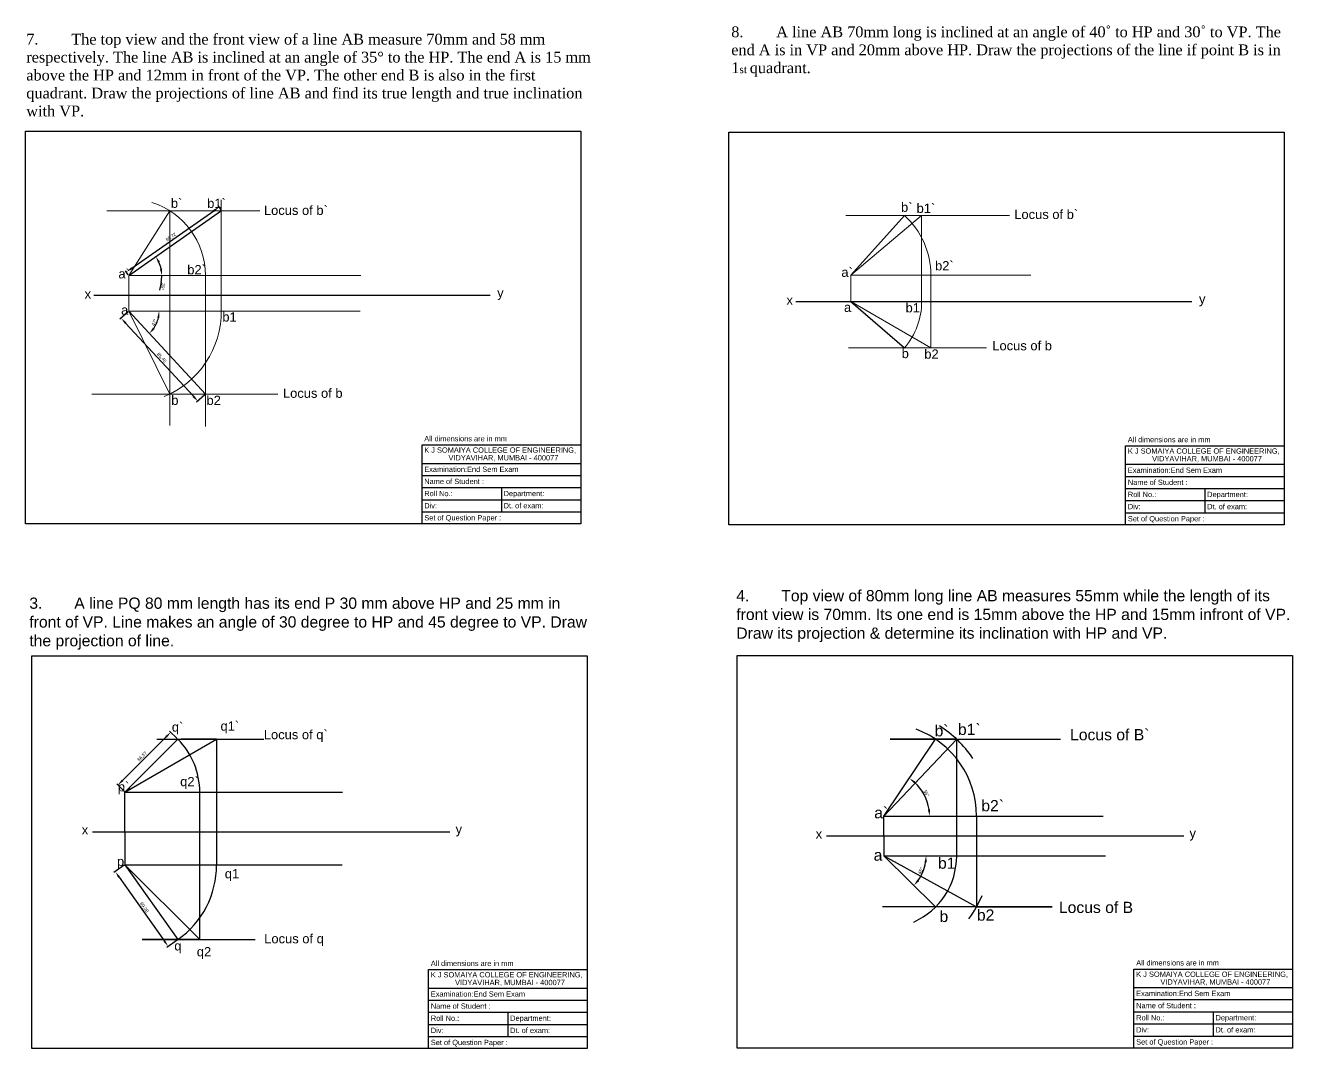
# Model space of a CAD drawing. Header units: millimetres. Extents: x 2669 to 4639, y 1870 to 5119.
# Drawn here: x 3669 to 4627, y 1871 to 2645 of the extents above; entities that cross this region are included whole.
import ezdxf

# ---------------------------------------------------------------- set-up
doc = ezdxf.new("R2010")
doc.units = ezdxf.units.MM
doc.styles.get("Standard").update_dxf_attribs({"font": 'arial.ttf'})
doc.dimstyles.new('ISO-25', dxfattribs={"dimtxt": 2.5, "dimasz": 5, "dimexe": 1.25, "dimexo": 0.625, "dimtad": 1, "dimtxsty": 'Standard', "dimcen": 2.5, "dimadec": 0, "dimazin": 0, "dimtfac": 1, "dimtmove": 0, "dimatfit": 3, "dimfxl": 1, "dimarcsym": 0})

# ---------------------------------------------------------------- blocks, each defined once
blk = doc.blocks.new('*D9')
at = {"color": 0, "lineweight": -2, "transparency": 16777216}
blk.add_arc((4317.85, 2047.23), 34.43, 8.32799, 47.76305, dxfattribs=at)
at = {"color": 0, "lineweight": 35, "transparency": 16777216}
for points in [[(4340.48, 2072.07), (4341.51, 2073.38), (4337.06, 2075.81)], [(4352.75, 2052.28), (4351.09, 2052.16), (4352.28, 2047.23)]]:
    blk.add_solid(points, dxfattribs=at)
at = {"layer": 'Defpoints', "color": 0, "lineweight": 35, "transparency": 16777216}
for p in [(4356.9, 2105.33), (4350.47, 2058.27), (4317.85, 2047.23), (4317.85, 2047.23), (4387.85, 2047.23)]:
    blk.add_point(p, dxfattribs=at)
at = {"color": 0, "transparency": 16777216, "insert": (4349.92, 2064.32), "char_height": 2.5, "attachment_point": 5, "rotation": 298.04552}
blk.add_mtext('56°', dxfattribs=at)
blk = doc.blocks.new('*D10')
at = {"color": 0, "lineweight": -2, "transparency": 16777216}
blk.add_arc((4317.85, 2017.23), 31.91, 324.22467, 351.01209, dxfattribs=at)
at = {"color": 0, "lineweight": 35, "transparency": 16777216}
for points in [[(4348.54, 2012.31), (4350.2, 2012.18), (4349.76, 2017.23)], [(4344.37, 1998.04), (4343.1, 1999.12), (4340.51, 1994.77)]]:
    blk.add_solid(points, dxfattribs=at)
at = {"layer": 'Defpoints', "color": 0, "lineweight": 35, "transparency": 16777216}
for p in [(4317.85, 2017.23), (4317.85, 2017.23), (4372.85, 2017.23), (4345.53, 2001.36), (4356.9, 1978.5)]:
    blk.add_point(p, dxfattribs=at)
at = {"color": 0, "transparency": 16777216, "insert": (4345.6, 2005.81), "char_height": 2.5, "attachment_point": 5, "rotation": 67.61838}
blk.add_mtext('45°', dxfattribs=at)
blk = doc.blocks.new('*D17')
at = {"color": 0, "lineweight": -2, "transparency": 16777216}
for p, q in [((3783.41, 2105.78), (3777.62, 2111.56)), ((3742.04, 2074.22), (3774.97, 2107.14)), ((3743.41, 2065.78), (3737.62, 2071.56))]:
    blk.add_line(p, q, dxfattribs=at)
at = {"color": 0, "lineweight": 35, "transparency": 16777216}
for points in [[(3774.38, 2107.73), (3775.56, 2106.55), (3778.5, 2110.68)], [(3741.45, 2074.8), (3742.63, 2073.63), (3738.5, 2070.68)]]:
    blk.add_solid(points, dxfattribs=at)
at = {"layer": 'Defpoints', "color": 0, "lineweight": 35, "transparency": 16777216}
for p in [(3778.5, 2110.68), (3783.85, 2105.33), (3743.85, 2065.33)]:
    blk.add_point(p, dxfattribs=at)
at = {"color": 0, "transparency": 16777216, "insert": (3757, 2092.18), "char_height": 2.5, "attachment_point": 5, "rotation": 45}
blk.add_mtext('56,57', dxfattribs=at)
blk = doc.blocks.new('*D18')
at = {"color": 0, "lineweight": -2, "transparency": 16777216}
for p, q in [((3743.34, 2009.97), (3735.52, 2004.44)), ((3739.43, 2001.08), (3773.65, 1952.68)), ((3783.34, 1953.4), (3775.52, 1947.88))]:
    blk.add_line(p, q, dxfattribs=at)
at = {"color": 0, "lineweight": 35, "transparency": 16777216}
for points in [[(3740.11, 2001.56), (3738.75, 2000.6), (3736.54, 2005.17)], [(3774.34, 1953.16), (3772.97, 1952.2), (3776.54, 1948.6)]]:
    blk.add_solid(points, dxfattribs=at)
at = {"layer": 'Defpoints', "color": 0, "lineweight": 35, "transparency": 16777216}
for p in [(3743.85, 2010.33), (3776.54, 1948.6), (3783.85, 1953.76)]:
    blk.add_point(p, dxfattribs=at)
at = {"color": 0, "transparency": 16777216, "insert": (3758.28, 1978.11), "char_height": 2.5, "attachment_point": 5, "rotation": 305.26439}
blk.add_mtext('69,28', dxfattribs=at)
blk = doc.blocks.new('*D19')
at = {"color": 0, "lineweight": -2, "transparency": 16777216}
for p, q in [((3748.94, 2461.58), (3810.97, 2505.01)), ((3816.54, 2505.77), (3814.35, 2508.9)), ((3746.32, 2456.6), (3744.13, 2459.73))]:
    blk.add_line(p, q, dxfattribs=at)
at = {"color": 0, "lineweight": 35, "transparency": 16777216}
for points in [[(3810.49, 2505.69), (3811.45, 2504.33), (3815.07, 2507.88)], [(3748.47, 2462.26), (3749.42, 2460.9), (3744.85, 2458.71)]]:
    blk.add_solid(points, dxfattribs=at)
at = {"layer": 'Defpoints', "color": 0, "lineweight": 35, "transparency": 16777216}
for p in [(3815.07, 2507.88), (3816.9, 2505.26), (3746.68, 2456.09)]:
    blk.add_point(p, dxfattribs=at)
at = {"color": 0, "lineweight": 9, "transparency": 16777216, "insert": (3778.74, 2485.04), "char_height": 2.5, "attachment_point": 5, "rotation": 35}
blk.add_mtext('85,72', dxfattribs=at)
blk = doc.blocks.new('*D20')
at = {"color": 0, "lineweight": -2, "transparency": 16777216}
for p, q in [((3746.22, 2428.67), (3740.02, 2422.94)), ((3744.34, 2420.12), (3795.55, 2364.7)), ((3804.22, 2365.91), (3798.02, 2360.18))]:
    blk.add_line(p, q, dxfattribs=at)
at = {"color": 0, "lineweight": 35, "transparency": 16777216}
for points in [[(3744.95, 2420.68), (3743.72, 2419.55), (3740.94, 2423.79)], [(3796.16, 2365.27), (3794.94, 2364.14), (3798.94, 2361.03)]]:
    blk.add_solid(points, dxfattribs=at)
at = {"layer": 'Defpoints', "color": 0, "lineweight": 35, "transparency": 16777216}
for p in [(3746.68, 2429.09), (3798.94, 2361.03), (3804.68, 2366.34)]:
    blk.add_point(p, dxfattribs=at)
at = {"color": 0, "lineweight": 9, "transparency": 16777216, "insert": (3771.5, 2393.85), "char_height": 2.5, "attachment_point": 5, "rotation": 312.74483}
blk.add_mtext('85,45', dxfattribs=at)
blk = doc.blocks.new('*D21')
at = {"color": 0, "lineweight": -2, "transparency": 16777216}
blk.add_line((3771.15, 2451.12), (3769.93, 2445.09), dxfattribs=at)
for start, end in [(11.49091, 23.50909), (348.50909, 0)]:
    blk.add_arc((3746.68, 2456.09), 24.97, start, end, dxfattribs=at)
at = {"color": 0, "lineweight": 35, "transparency": 16777216}
for points in [[(3768.85, 2465.65), (3770.31, 2466.46), (3767.14, 2470.42)], [(3771.98, 2461.15), (3770.32, 2460.98), (3771.65, 2456.09)]]:
    blk.add_solid(points, dxfattribs=at)
at = {"layer": 'Defpoints', "color": 0, "lineweight": 35, "transparency": 16777216}
for p in [(3816.9, 2505.26), (3769.61, 2465.98), (3746.68, 2456.09), (3746.68, 2456.09), (3922.18, 2456.09)]:
    blk.add_point(p, dxfattribs=at)
at = {"color": 0, "lineweight": 9, "transparency": 16777216, "insert": (3772.4, 2447.72), "char_height": 2.5, "attachment_point": 5, "rotation": 258.50909}
blk.add_mtext('35°', dxfattribs=at)
blk = doc.blocks.new('*D22')
at = {"color": 0, "lineweight": -2, "transparency": 16777216}
blk.add_arc((3746.68, 2429.09), 22.98, 325.2349, 347.50993, dxfattribs=at)
at = {"color": 0, "lineweight": 35, "transparency": 16777216}
for points in [[(3768.29, 2424.21), (3769.95, 2424.03), (3769.66, 2429.09)], [(3766.19, 2415.44), (3764.93, 2416.53), (3762.28, 2412.21)]]:
    blk.add_solid(points, dxfattribs=at)
at = {"layer": 'Defpoints', "color": 0, "lineweight": 35, "transparency": 16777216}
for p in [(3746.68, 2429.09), (3746.68, 2429.09), (3921.83, 2429.09), (3766.28, 2417.08), (3804.68, 2366.34)]:
    blk.add_point(p, dxfattribs=at)
at = {"color": 0, "lineweight": 9, "transparency": 16777216, "insert": (3766.02, 2420.63), "char_height": 2.5, "attachment_point": 5, "rotation": 66.37241}
blk.add_mtext('47°', dxfattribs=at)

msp = doc.modelspace()

# ---------------------------------------------------------------- linework, layer by layer
for p, q in [((3668.501, 2565.163), (4088.501, 2565.163)), ((3668.501, 2268.163), (3668.501, 2565.163)), ((4088.501, 2565.163), (4088.501, 2268.163)), ((4200.607, 2564.457), (4620.607, 2564.457)), ((4200.607, 2267.457), (4200.607, 2564.457)), ((4620.607, 2564.457), (4620.607, 2267.457)), ((3968.501, 2327.986), (4088.501, 2327.986)), ((3968.501, 2268.163), (3968.501, 2327.986)), ((4088.501, 2323.163), (4088.501, 2268.163)), ((4500.607, 2327.28), (4620.607, 2327.28)), ((4500.607, 2267.457), (4500.607, 2327.28)), ((4620.607, 2322.457), (4620.607, 2267.457)), ((3968.501, 2313.996), (4088.501, 2313.996)), ((4500.607, 2313.29), (4620.607, 2313.29)), ((3968.501, 2304.83), (4088.501, 2304.83)), ((4500.607, 2304.123), (4620.607, 2304.123)), ((3968.501, 2295.663), (4088.501, 2295.663)), ((4028.501, 2295.663), (4028.501, 2277.33)), ((4500.607, 2294.957), (4620.607, 2294.957)), ((4560.607, 2294.957), (4560.607, 2276.623)), ((3968.501, 2286.496), (4088.501, 2286.496)), ((4500.607, 2285.79), (4620.607, 2285.79)), ((3968.501, 2277.33), (4088.501, 2277.33)), ((4500.607, 2276.623), (4620.607, 2276.623)), ((4088.501, 2268.163), (3668.501, 2268.163)), ((4088.501, 2268.163), (3968.501, 2268.163)), ((4620.607, 2267.457), (4200.607, 2267.457)), ((4620.607, 2267.457), (4500.607, 2267.457)), ((3673.464, 2168.31), (4093.464, 2168.31)), ((3673.464, 1871.31), (3673.464, 2168.31)), ((4093.464, 2168.31), (4093.464, 1871.31)), ((4206.912, 2168.7), (4626.912, 2168.7)), ((4206.912, 1871.7), (4206.912, 2168.7)), ((4626.912, 2168.7), (4626.912, 1871.7)), ((3743.849, 2065.333), (3813.131, 2105.333)), ((3767.924, 2105.333), (3848.834, 2105.333)), ((3813.131, 2105.333), (3786.442, 2105.333)), ((3813.131, 2105.333), (3813.131, 2010.333)), ((4317.853, 2047.233), (4372.853, 2105.328)), ((4372.853, 2105.328), (4322.522, 2105.328)), ((4322.522, 2105.328), (4451.294, 2105.328)), ((4372.853, 2017.233), (4372.853, 2105.328)), ((3743.849, 2065.333), (3747.867, 2068.175)), ((3743.849, 2035.333), (3743.849, 2065.333)), ((3743.849, 2065.333), (3908.446, 2065.333)), ((3800.417, 1953.765), (3800.417, 2065.333)), ((4317.853, 2032.233), (4317.853, 2047.233)), ((4317.853, 2047.233), (4483.706, 2047.233)), ((4317.853, 2047.233), (4387.853, 2047.233)), ((4387.853, 2047.233), (4387.853, 1978.503)), ((3719.248, 2035.333), (3719.248, 2035.333)), ((3743.849, 2035.333), (3743.849, 2010.333)), ((4274.284, 2032.233), (4274.284, 2032.233)), ((4274.284, 2032.233), (4274.284, 2032.233)), ((4317.853, 2032.233), (4317.853, 2017.233)), ((4317.853, 2017.233), (4317.853, 2017.233)), ((4317.853, 2017.233), (4485.494, 2017.233)), ((4317.853, 2017.233), (4387.853, 1978.503)), ((4317.853, 2017.233), (4372.853, 2017.233)), ((3743.849, 2010.333), (3800.417, 1953.765)), ((3743.849, 2010.333), (3908.137, 2010.333)), ((4444.991, 1978.503), (4316.669, 1978.503)), ((4387.853, 1978.503), (4444.991, 1978.503)), ((3800.417, 1953.765), (3756.791, 1953.765)), ((3756.791, 1953.765), (3842.348, 1953.765)), ((3973.464, 1931.133), (4093.464, 1931.133)), ((3973.464, 1871.31), (3973.464, 1931.133)), ((4506.912, 1931.523), (4626.912, 1931.523)), ((4506.912, 1871.7), (4506.912, 1931.523)), ((4626.912, 1926.7), (4626.912, 1871.7)), ((3973.464, 1917.143), (4093.464, 1917.143)), ((4093.464, 1926.31), (4093.464, 1871.31)), ((4506.912, 1917.533), (4626.912, 1917.533)), ((3973.464, 1907.976), (4093.464, 1907.976)), ((4506.912, 1908.366), (4626.912, 1908.366)), ((3973.464, 1898.81), (4093.464, 1898.81)), ((4033.464, 1898.81), (4033.464, 1880.476)), ((4506.912, 1899.2), (4626.912, 1899.2)), ((4566.912, 1899.2), (4566.912, 1880.866)), ((3973.464, 1889.643), (4093.464, 1889.643)), ((4506.912, 1890.033), (4626.912, 1890.033)), ((3973.464, 1880.476), (4093.464, 1880.476)), ((4506.912, 1880.866), (4626.912, 1880.866)), ((4093.464, 1871.31), (3673.464, 1871.31)), ((4093.464, 1871.31), (3973.464, 1871.31)), ((4626.912, 1871.7), (4206.912, 1871.7)), ((4626.912, 1871.7), (4506.912, 1871.7))]:
    msp.add_line(p, q)
at = {"lineweight": 9}
for p, q in [((3816.679, 2429.701), (3816.679, 2513.422)), ((3845.846, 2505.105), (3730.088, 2505.105)), ((3746.681, 2456.092), (3777.693, 2505.105)), ((3777.693, 2505.105), (3777.693, 2342.507)), ((4346.347, 2501.385), (4289.01, 2501.385)), ((4289.01, 2501.385), (4412.708, 2501.385)), ((4292.723, 2456.39), (4346.347, 2501.385)), ((4346.347, 2501.385), (4346.347, 2436.39)), ((3746.681, 2441.092), (3746.681, 2456.092)), ((3746.681, 2456.092), (3922.176, 2456.092)), ((3804.681, 2456.092), (3804.681, 2341.804)), ((4292.723, 2436.39), (4292.723, 2456.39)), ((4292.723, 2456.39), (4428.925, 2456.39)), ((4353.345, 2401.39), (4353.345, 2456.39)), ((3746.681, 2441.092), (3746.681, 2429.092)), ((4251.065, 2436.39), (4292.723, 2436.39)), ((4292.723, 2436.39), (4353.345, 2401.39)), ((3746.681, 2429.092), (3921.829, 2429.092)), ((3746.681, 2429.092), (3777.693, 2366.337)), ((4353.345, 2401.39), (4290.896, 2401.39)), ((4290.896, 2401.39), (4395.361, 2401.39)), ((3859.477, 2366.337), (3718.848, 2366.337)), ((3777.693, 2366.337), (3859.477, 2366.337))]:
    msp.add_line(p, q, dxfattribs=at)
at = {"lineweight": 30}
for p, q in [((3746.681, 2456.092), (3816.902, 2505.261)), ((4292.723, 2456.39), (4333.349, 2501.385)), ((3720.29, 2441.092), (4020.008, 2441.092)), ((4251.065, 2436.39), (4550.783, 2436.39)), ((4292.723, 2436.39), (4333.349, 2401.39)), ((3746.681, 2429.092), (3804.681, 2366.337)), ((3743.849, 2065.333), (3783.849, 2105.333)), ((4317.853, 2047.233), (4356.904, 2105.328)), ((3719.248, 2035.333), (3989.53, 2035.333)), ((4274.284, 2032.233), (4544.566, 2032.233)), ((4317.853, 2017.233), (4356.904, 1978.503)), ((3743.849, 2010.333), (3783.849, 1953.765))]:
    msp.add_line(p, q, dxfattribs=at)
at = {"lineweight": 9}
for centre, radius, start, end in [((3746.681, 2456.092), 58, 0, 72.406936), ((4292.723, 2456.39), 60.622, 0, 47.921486), ((4292.723, 2436.39), 53.623, 319.254243, 0), ((3746.681, 2429.092), 70, 292.594999, 0.498362)]:
    msp.add_arc(centre, radius, start, end, dxfattribs=at)
for centre, radius, start, end in [((4317.853, 2047.233), 70, 360, 69.652374), ((4317.853, 2047.233), 80, 33.019654, 58.443871), ((3743.849, 2065.333), 56.569, 0, 45), ((4317.853, 2017.233), 55, 294.259974, 360), ((3743.849, 2010.333), 69.282, 305.26439, 360), ((4317.853, 2017.233), 80, 323.432013, 337.967912)]:
    msp.add_arc(centre, radius, start, end)

# ---------------------------------------------------------------- texts
for s, height, p in [('b`', 7, (3778.539, 2507.232)), ('b1`', 7, (3805.995, 2507.162)), ('Locus of b`', 7, (3848.91, 2501.892)), ('b2`', 7, (3790.955, 2456.977)), ('a`', 7, (3738.865, 2453.877)), ('x', 7, (3713.315, 2438.654)), ('y', 7, (4025.318, 2439.534)), ('x', 7, (4244.09, 2433.952)), ('y', 7, (4556.093, 2434.832)), ('a', 7, (3740.912, 2426.487)), ('b1', 7, (3817.466, 2421.266)), ('Locus of b', 7, (3863.296, 2363.56)), ('b', 7, (3778.862, 2358.236)), ('b2', 7, (3805.481, 2358.16)), ('All dimensions are in mm', 4.00791, (3970.179, 2330.669)), ('All dimensions are in mm', 4.00791, (4502.285, 2329.962)), ('K J SOMAIYA COLLEGE OF ENGINEERING, ', 4.00791, (3970.179, 2322.061)), ('VIDYAVIHAR, MUMBAI - 400077', 4.00791, (3988.515, 2316.209)), ('K J SOMAIYA COLLEGE OF ENGINEERING, ', 4.00791, (4502.285, 2321.354)), ('VIDYAVIHAR, MUMBAI - 400077', 4.00791, (4520.621, 2315.502)), ('Examination:End Sem Exam ', 4.00791, (3970.179, 2307.512)), ('Examination:End Sem Exam ', 4.00791, (4502.285, 2306.806)), ('Name of Student : ', 4.00791, (3970.179, 2298.345)), ('Name of Student : ', 4.00791, (4502.285, 2297.639)), ('Roll No.: ', 4.0079, (3970.179, 2289.179)), ('Department: ', 4.00791, (4030.179, 2289.179)), ('Roll No.: ', 4.0079, (4502.285, 2288.472)), ('Department: ', 4.00791, (4562.285, 2288.472)), ('Div: ', 4.0079, (3970.179, 2280.012)), ('Dt. of exam:', 4.00791, (4030.179, 2280.012)), ('Div: ', 4.0079, (4502.285, 2279.306)), ('Dt. of exam:', 4.00791, (4562.285, 2279.306)), ('Set of Question Paper : ', 4.00791, (3970.179, 2270.845)), ('Set of Question Paper : ', 4.00791, (4502.285, 2270.139)), ('q`', 7, (3779.28, 2111.097)), ('q1`', 7, (3816.094, 2111.813)), ('Locus of q`', 7, (3848.834, 2105.333)), ('b`', 8.5, (4356.139, 2107.507)), ('b1`', 8.5, (4373.767, 2108.556)), ('Locus of B`', 8.5, (4458.579, 2104.522)), ('p`', 7, (3738.427, 2065.9)), ('q2`', 7, (3785.589, 2069.801)), ('a`', 8.5, (4310.46, 2045.518)), ('b2`', 8.5, (4391.462, 2050.834)), ('x', 7, (3711.176, 2033.346)), ('y', 7, (3993.864, 2033.879)), ('x', 7, (4266.212, 2030.246)), ('y', 7, (4548.9, 2030.779)), ('p', 7, (3737.797, 2009.448)), ('a', 8.5, (4310.078, 2013.464)), ('b1', 8.5, (4358.684, 2007.375)), ('q1', 7, (3819.34, 2000.134)), ('b', 8.5, (4359.833, 1967.08)), ('b2', 8.5, (4388.119, 1968.108)), ('Locus of B', 8.5, (4450.141, 1973.908)), ('Locus of q', 7, (3849.143, 1950.992)), ('q', 7, (3781.172, 1945.598)), ('q2', 7, (3798.179, 1941.115)), ('All dimensions are in mm', 4.00791, (3975.142, 1933.815)), ('All dimensions are in mm', 4.00791, (4508.59, 1934.205)), ('K J SOMAIYA COLLEGE OF ENGINEERING, ', 4.00791, (3975.142, 1925.208)), ('K J SOMAIYA COLLEGE OF ENGINEERING, ', 4.00791, (4508.59, 1925.598)), ('VIDYAVIHAR, MUMBAI - 400077', 4.00791, (3993.478, 1919.356)), ('VIDYAVIHAR, MUMBAI - 400077', 4.00791, (4526.926, 1919.746)), ('Examination:End Sem Exam ', 4.00791, (3975.142, 1910.659)), ('Examination:End Sem Exam ', 4.00791, (4508.59, 1911.049)), ('Name of Student : ', 4.00791, (3975.142, 1901.492)), ('Name of Student : ', 4.00791, (4508.59, 1901.882)), ('Roll No.: ', 4.0079, (3975.142, 1892.326)), ('Department: ', 4.00791, (4035.142, 1892.326)), ('Roll No.: ', 4.0079, (4508.59, 1892.716)), ('Department: ', 4.00791, (4568.59, 1892.716)), ('Div: ', 4.0079, (3975.142, 1883.159)), ('Dt. of exam:', 4.00791, (4035.142, 1883.159)), ('Set of Question Paper : ', 4.00791, (4508.59, 1874.382)), ('Div: ', 4.0079, (4508.59, 1883.549)), ('Dt. of exam:', 4.00791, (4568.59, 1883.549)), ('Set of Question Paper : ', 4.00791, (3975.142, 1873.992))]:
    msp.add_text(s, height=height).set_placement(p)
for s, p in [('b`', (4330.729, 2504.228)), ('b1`', (4342.536, 2503.439)), ('Locus of b`', (4416.363, 2498.8)), ('b2`', (4356.491, 2459.953)), ('a`', (4285.597, 2455.067)), ('b1', (4334.175, 2428.201)), ('a', (4287.6, 2428.533)), ('Locus of b', (4399.76, 2399.496)), ('b', (4331.215, 2393.581)), ('b2', (4348.33, 2393.18))]:
    msp.add_text(s, height=7, dxfattribs=at).set_placement(p)
at = {"lineweight": 9, "insert": (4202.362, 2644.417), "char_height": 8.5, "attachment_point": 1}
msp.add_mtext_dynamic_manual_height_columns('{\\fTimes New Roman|b0|i0|c0|p18;\\H0.95833x;8.^IA line AB 70mm long is inclined at an angle of 40˚ to HP and 30˚ to VP. The end A is in VP and 20mm above HP. Draw the projections of the line if point B is in 1\\H0.69565x;st \\H1.4375x;quadrant. }', width=416.52037, gutter_width=42.5, heights=[0], dxfattribs=at)
at = {"char_height": 8.5, "attachment_point": 1}
for s, width, heights, insert in [('{\\fTimes New Roman|b0|i0|c0|p18;\\H0.95833x;7.^IThe top view and the front view of a line AB measure 70mm and 58 mm respectively. The line AB is inclined at an angle of 35° to the HP. The end A is 15 mm above the HP and 12mm in front of the VP. The other end B is also in the first quadrant. Draw the projections of line AB and find its true length and true inclination with VP. }', 426.606, [91.567], (3669.205, 2638.884)), ('4.^ITop view of 80mm long line AB measures 55mm while the length of its front view is 70mm. Its one end is 15mm above the HP and 15mm infront of VP. Draw its projection & determine its inclination with HP and VP.', 420.62459, [0], (4206.163, 2218.187)), ('3.^IA line PQ 80 mm length has its end P 30 mm above HP and 25 mm in front of VP. Line makes an angle of 30 degree to HP and 45 degree to VP. Draw the projection of line.', 421.94934, [0], (3671.515, 2212.494))]:
    msp.add_mtext_dynamic_manual_height_columns(s, width=width, gutter_width=42.5, heights=heights, dxfattribs=dict(at, insert=insert))

# ---------------------------------------------------------------- dimensions: what is measured, and where the dimension line sits
at = {"lineweight": 9}
for p1, p2, distance, picture, middle in [((3746.681, 2456.092), (3816.902, 2505.261), 3.196, '*D19', (3778.738, 2485.038)), ((3746.681, 2429.092), (3804.681, 2366.337), -7.815, '*D20', (3771.504, 2393.854))]:
    dim = msp.add_aligned_dim(p1=p1, p2=p2, distance=distance, dimstyle='ISO-25', dxfattribs=at)
    dim.commit()
    dim.dimension.update_dxf_attribs({"geometry": picture, "text_midpoint": middle})
for base, line1, line2, picture, middle in [((3769.612, 2465.983), ((3746.681, 2456.092), (3922.176, 2456.092)), ((3746.681, 2456.092), (3816.902, 2505.261)), '*D21', (3772.405, 2447.724)), ((3766.276, 2417.083), ((3746.681, 2429.092), (3921.829, 2429.092)), ((3746.681, 2429.092), (3804.681, 2366.337)), '*D22', (3766.019, 2420.633))]:
    dim = msp.add_angular_dim_2l(base=base, line1=line1, line2=line2, dimstyle='ISO-25', dxfattribs=at)
    dim.commit()
    dim.dimension.update_dxf_attribs({"geometry": picture, "text_midpoint": middle})
for p1, p2, distance, picture, middle in [((3743.849, 2065.333), (3783.849, 2105.333), 7.561, '*D17', (3756.998, 2092.184)), ((3743.849, 2010.333), (3783.849, 1953.765), -8.95, '*D18', (3758.278, 1978.11))]:
    dim = msp.add_aligned_dim(p1=p1, p2=p2, distance=distance, dimstyle='ISO-25')
    dim.commit()
    dim.dimension.update_dxf_attribs({"geometry": picture, "text_midpoint": middle})
for base, line1, line2, picture, middle in [((4350.466, 2058.27), ((4317.853, 2047.233), (4387.853, 2047.233)), ((4317.853, 2047.233), (4356.904, 2105.328)), '*D9', (4349.918, 2064.315)), ((4345.528, 2001.356), ((4317.853, 2017.233), (4372.853, 2017.233)), ((4317.853, 2017.233), (4356.904, 1978.503)), '*D10', (4345.602, 2005.806))]:
    dim = msp.add_angular_dim_2l(base=base, line1=line1, line2=line2, dimstyle='ISO-25')
    dim.commit()
    dim.dimension.update_dxf_attribs({"geometry": picture, "text_midpoint": middle})

doc.saveas('drawing.dxf')
